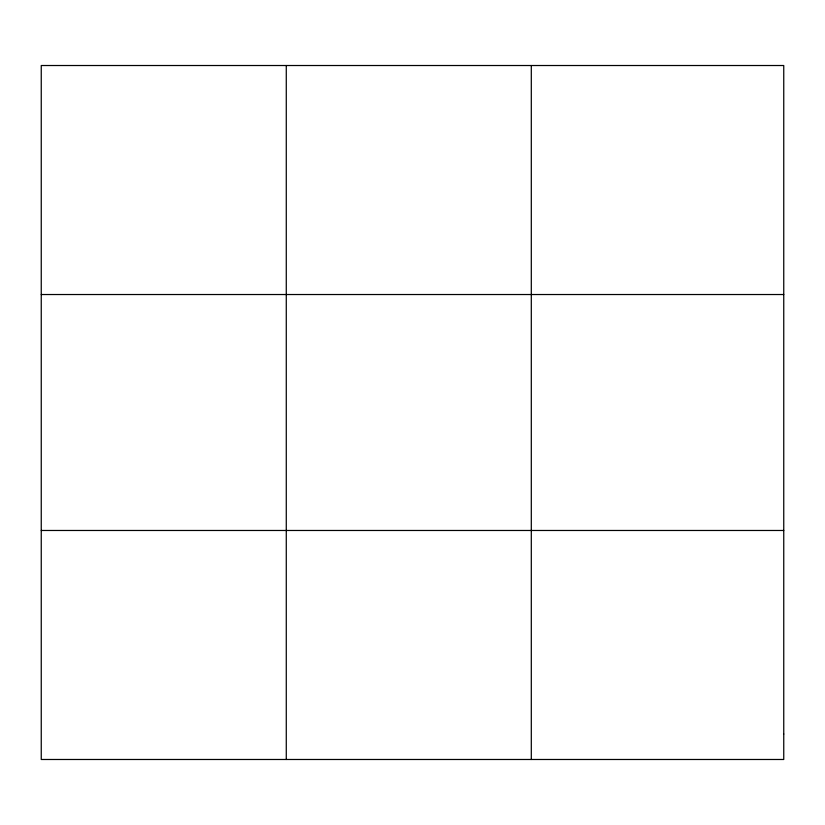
<?xml version="1.0" encoding="UTF-8"?>
<svg xmlns="http://www.w3.org/2000/svg" width="825" height="825" viewBox="0 0 825 825"><rect width="100%" height="100%" fill="white"/><g stroke="black" fill="none" stroke-linecap="round" stroke-linejoin="round"><path stroke-width="1.24" d="M286.275 759.485L286.275 65.515M531.3 759.485L531.3 65.515M41.25 294.525L783.75 294.525M41.25 530.475L783.75 530.475M783.75 734.033L783.75 759.485L41.25 759.485L41.25 65.515L783.75 65.515L783.75 734.033"/></g></svg>
